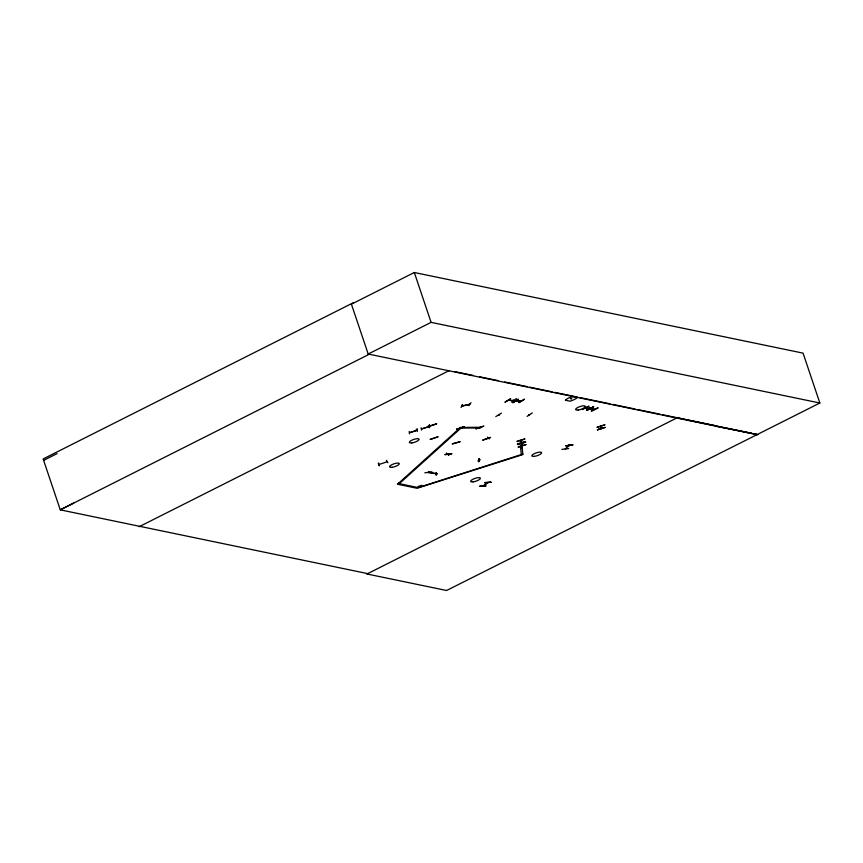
<?xml version="1.0" encoding="UTF-8"?>
<svg xmlns="http://www.w3.org/2000/svg" width="863" height="863" viewBox="0 0 863 863"><rect width="100%" height="100%" fill="white"/><g stroke="black" fill="none" stroke-linecap="round" stroke-linejoin="round"><path stroke-width="1.29" d="M446.581 453.075L446.344 453.604L448.997 455.157L446.646 453.431M461.047 407.498L462.525 404.596M379.267 465.686L378.555 462.967M409.213 431.468L409.472 433.852M421.457 430.065L421.166 427.703M436.365 472.611L436.225 475.233L436.042 472.73M479.245 458.695L479.45 461.101M428.415 472.212L428.997 471.91M515.686 401.068L521.511 400.971M565.362 448.857L569.375 445.513M498.836 414.952L499.58 414.801L498.976 414.801M521.252 440.335L521.101 442.622M522.191 445.675L521.964 443.323M600.961 427.67L601.543 428.533L601.274 426.149M459.968 441.77L452.169 443.938L460.022 441.683M460.108 428.415L459.871 427.692M464.294 426.958L456.505 429.159L464.348 426.883M424.833 472.838L431.878 471.759M561.835 449.396L568.695 448.566M520.874 440.475L521.123 442.816M521.543 443.42L521.77 445.783M600.95 426.257L601.187 428.641L601.317 427.584M601.295 426.354L601.058 425.61M601.522 428.512L601.295 427.8M482.859 486.063L487.552 482.697M487.929 482.644L483.14 486.052M479.828 486.16L486.009 485.858M462.59 405.092L462.676 405.977L462.525 405.081M468.879 405.696L470.993 402.697M435.588 474.111L436.074 474.208M565.384 448.814L566.042 448.458L565.599 448.825M594.488 409.483L590.357 408.674L590.098 407.897L590.767 407.821M585.535 407.929L589.558 408.792M589.202 408.674L589.31 407.832M379.181 464.434L387.002 461.813M416.322 429.688L417.282 430.281L409.601 432.73M416.408 430.475L416.322 429.677M437.412 473.668L436.559 473.927L437.358 473.701M480.313 459.731L479.526 459.979M521.446 446.743L520.745 446.969M399.483 483.474L460.605 428.382L459.256 428.566L398.134 483.658L399.483 483.474L399.267 482.849M445.038 454.618L451.975 453.744L445.049 454.618M568.922 444.779L568.739 445.869L569.159 444.747M572.752 444.941L565.848 445.934M594.683 409.342L590.616 408.512L590.378 407.768M379.267 465.664L378.264 463.528M589.893 408.663L585.794 407.778M479.893 486.236L485.815 486.02M490.961 482.341L484.995 482.579M478.458 460.594L477.865 460.885M520.648 446.905L521.446 446.656M505.222 402.104L510.68 398.684L505.006 402.104M513.075 402.676L518.08 399.267M518.318 399.235L512.816 402.708M501.446 413.097L495.815 416.592M569.019 445.578L568.879 444.812M469.645 404.229L462.244 405.934M469.612 404.359L462.039 406.117M519.03 402.59L524.553 399.159L518.976 402.546M462.352 427.412L461.306 428.08L480.4 427.951L481.446 427.282L462.352 427.412L462.137 426.786M513.28 400.313L513.539 400.454M516.473 398.598L511.349 402.093M529.138 414.574L529.31 414.747M532.266 412.881L527.11 416.387M447.854 454.251L448.749 453.992L447.994 454.294M488.134 438.167L487.228 438.426L488.048 438.199M461.985 405.222L462.147 406.095L461.91 405.351M43.635 460.4L57.077 453.593M73.722 503.043L60.281 509.85L43.15 458.943L353.388 302.708M369.31 354.218L60.281 509.85L367.714 573.625L366.991 573.992L677.951 417.39M414.316 272.503L351.414 304.175L368.199 354.035L756.948 434.682L819.85 403.01L803.065 353.14L414.316 272.503L431.101 322.363L819.85 403.01M368.199 354.035L431.101 322.363M139.137 526.721L449.375 370.497M522.838 454.089L418.275 487.606L398.803 483.571L397.509 484.219L416.98 488.264L522.881 454.564L521.986 446.02L520.465 446.495L521.306 454.574M565.492 400.281C569.224 395.189 586.635 395.513 569.979 401.219L565.459 400.184M586.894 410.195L593.787 406.883L587.067 410.162M591.306 411.058L598.156 407.778L591.5 411.144M367.66 573.615L366.937 573.981L446.57 590.497L756.948 434.682M582.094 409.461L589.019 406.16L582.331 409.515M593.312 407.034L586.43 410.4L593.118 407.045M521.899 443.571L521.651 442.816M515.869 400.95L521.63 400.842M489.267 438.889L487.412 437.099M428.566 426.732L428.307 425.891L428.404 426.775M417.131 430.367L416.958 429.58M428.663 472.676L428.177 472.568M476.042 428.738L483.863 426.095L476.106 428.857M482.795 440.033L490.616 437.401L482.859 440.13M387.919 462.687L386.344 460.27M590.616 408.512L590.486 407.757M429.569 425.092L429.396 427.67L429.58 425.114M409.515 432.654L417.282 430.206M428.857 425.718L429.116 426.559L421.597 428.943M421.511 428.954L429.278 426.505L428.943 425.718M417.077 428.631L417.455 431.371M517.164 441.597L524.974 438.943L517.034 441.198M517.401 443.992L525.265 441.532L517.433 444.154M525.643 441.975L517.811 444.585L525.664 442.104M525.912 444.531L518.08 447.142L525.923 444.661M597.153 427.293L605.017 424.801L597.153 427.239M598.437 429.116L602.903 427.649M418.016 486.516L421.845 485.308M597.423 429.817L605.287 427.358L597.455 429.968M436.581 423.809L428.749 426.365L436.602 423.895M437.94 436.861L430.119 439.45L437.929 436.786M521.781 445.34L521.554 447.919L521.77 445.319M600.961 426.495L600.648 425.567M568.037 445.232L570.324 444.93M565.848 445.804L572.924 444.855M508.393 400.497L513.83 400.303M521.597 443.636L521.295 442.902M484.963 482.568L491.176 482.234L484.726 482.795M528.836 414.736L529.537 414.574M429.191 425.157L429.44 427.584M521.392 445.384L521.597 447.821M478.846 459.213L478.674 461.834L478.922 458.814M454.639 371.586L473.075 375.405M479.666 376.775L498.102 380.605M504.682 381.964L527.077 386.613M529.709 387.163L552.104 391.802M554.736 392.352L577.12 396.991M579.763 397.541L610.055 403.83M612.687 404.369L635.071 409.019M637.714 409.558L660.098 414.208M662.73 414.758L681.069 418.555M683.636 419.094L714.445 425.481M751.673 433.204L717.153 426.43M754.24 433.733L756.808 434.272M677.218 417.757L685.028 419.396M687.628 419.947L757.951 434.693M520.249 445.88L520.465 446.495M460.292 427.347L460.605 428.102M460.022 427.422L460.216 428.21M398.598 482.946L398.803 483.571M585.2 406.646A5.156 1.489 -18.6 0 1 584.747 407.163M570.853 398.782L571.597 398.609L570.853 398.782M429.148 472.309L428.577 472.611L436.117 473.701L429.148 472.309M411.91 442.913A5.146 1.489 -18.6 0 0 419.116 439.289A5.146 1.489 -18.6 0 0 411.629 440.292A5.146 1.489 -18.6 0 0 411.91 442.913M392.104 467.304A5.146 1.489 -18.6 0 0 399.31 463.679A5.146 1.489 -18.6 0 0 391.824 464.693A5.146 1.489 -18.6 0 0 392.104 467.304M473.204 481.867A5.146 1.489 -18.6 0 0 480.4 478.242A5.146 1.489 -18.6 0 0 472.924 479.245A5.146 1.489 -18.6 0 0 473.204 481.867M534.424 456.365A5.146 1.489 -18.6 0 0 541.63 452.741A5.146 1.489 -18.6 0 0 534.143 453.744A5.146 1.489 -18.6 0 0 534.424 456.365M578.188 410.022A5.124 1.478 -18.6 0 0 585.362 406.408A5.124 1.478 -18.6 0 0 577.919 407.412A5.124 1.478 -18.6 0 0 578.188 410.022"/></g></svg>
